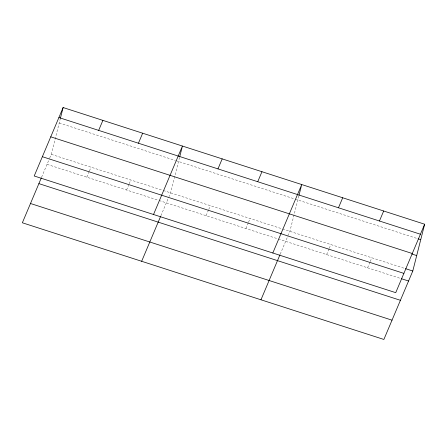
<?xml version="1.0" encoding="UTF-8"?>
<svg xmlns="http://www.w3.org/2000/svg" width="447" height="447" viewBox="0 0 447 447"><rect width="100%" height="100%" fill="white"/><g stroke="black" fill="none" stroke-linecap="round" stroke-linejoin="round"><path stroke-width="0.34" stroke-dasharray="2.23 1.68" d="M49.678 158.087L51.265 154.332L60.233 118.952M179.532 157.456L170.57 192.836L168.983 196.591M298.836 195.959L289.868 231.339L288.287 235.094M41.605 177.202L49.416 158.713M86.802 177.18L89.182 171.547M89.445 170.922L91.032 167.167M126.574 190.014L128.948 184.382M129.211 183.756L130.798 180.001M160.909 215.705L168.715 197.216M206.106 215.683L208.486 210.051M208.749 209.425L210.336 205.67M245.872 228.518L248.253 222.885M248.515 222.26L250.102 218.505M280.213 254.209L288.019 235.72M326.617 254.578L328.992 248.945M329.26 248.32L330.841 244.565M367.59 267.798L369.965 262.165M370.233 261.54L371.815 257.79M59.211 122.981L175.202 160.417M175.861 160.629L294.5 198.921M295.165 199.133L417.431 238.592M51.265 154.332L162.613 190.271M163.278 190.483L281.917 228.775M282.582 228.987L404.859 268.451M47.036 164.345L158.383 200.278M159.048 200.496L277.688 238.782M278.352 239L400.629 278.464"/><path stroke-width="0.67" d="M60.401 118.282L63.122 107.543L424.65 224.221L412.788 271.011L383.878 339.457L22.35 222.779L41.331 177.845M179.705 156.785L182.426 146.046L153.517 214.493M299.009 195.289L301.731 184.55L272.815 252.996M63.122 107.543L34.212 175.989L395.735 292.668L424.65 224.221M98.664 130.384L102.894 120.377M138.43 143.219L142.66 133.212M141.654 261.283L160.635 216.348M217.968 168.888L222.193 158.881M257.735 181.722L261.964 171.715M260.959 299.792L279.939 254.851M338.474 207.782L342.704 197.77M379.447 221.002L383.677 210.995M58.898 117.55L420.42 234.228M418.09 238.81L420.739 239.659M50.751 136.832L412.274 253.51M412.078 254.075L416.705 255.572M405.518 268.664L412.788 271.011M42.359 156.701L403.881 273.38M401.294 278.677L408.564 281.023M38.889 183.628L400.417 300.306M30.497 203.497L392.025 320.175"/></g></svg>
